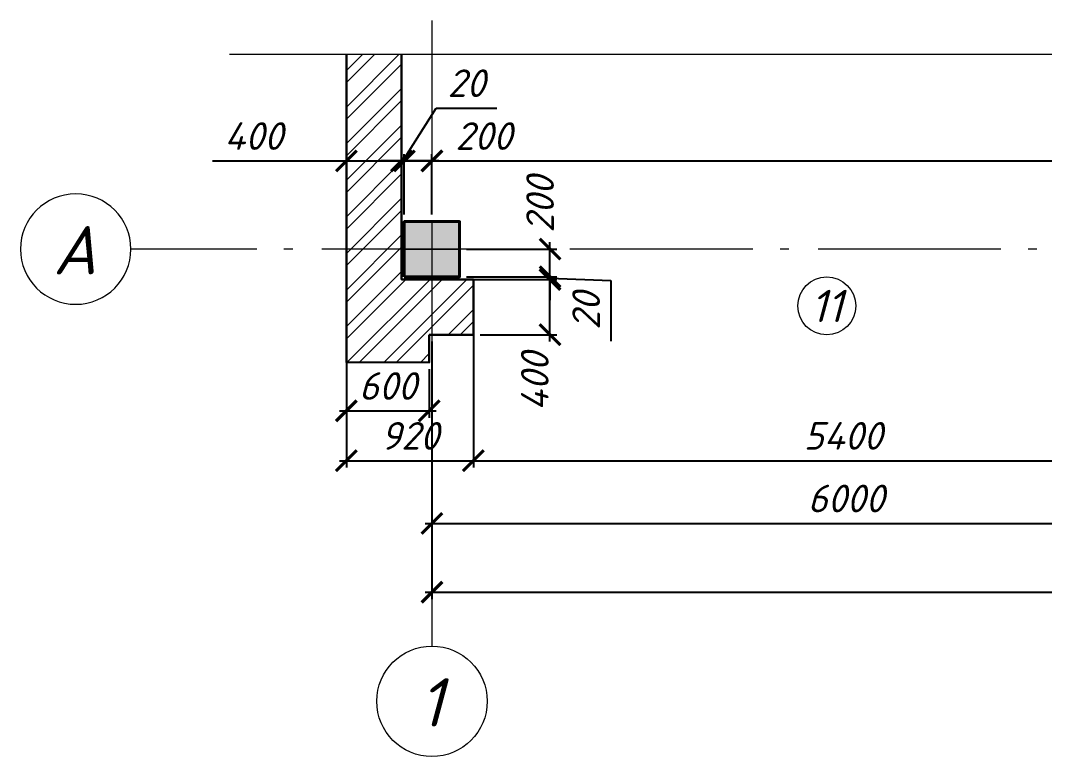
# Model space of a CAD drawing. Header units: millimetres. Extents: x -261261 to 40490, y -238222 to -44846.
# Drawn here: x -217632 to -210213, y -95787 to -90455 of the extents above; entities that cross this region are included whole.
import ezdxf
from ezdxf.enums import TextEntityAlignment as Align

# ---------------------------------------------------------------- set-up
doc = ezdxf.new("R2010")
doc.units = ezdxf.units.MM
doc.header["$MEASUREMENT"] = 0
doc.linetypes.add('Double Dashed', pattern=[1797.222233, 1325, -211.666656, 63.333344, -197.222233])
doc.layers.get('0').update_dxf_attribs({"lineweight": 5})
doc.layers.add('#Hatch', color=252, linetype='Continuous', lineweight=5, true_color=0x696969)
for name, color, linetype, lineweight in [('#Оси', 7, 'Continuous', 5), ('колонны_Ном._пера__94', 252, 'Continuous', 13), ('колонны_Ном._пера__99', 7, 'Continuous', 40), ('оси_Ном._пера__96', 7, 'Continuous', 5), ('оси_Ном._пера__97', 7, 'Continuous', 20), ('размеры', 7, 'Continuous', 5)]:
    doc.layers.add(name, color=color, linetype=linetype, lineweight=lineweight)
doc.layers.add('#стены наруж', color=7, linetype='Continuous')
doc.layers.add('колонны', color=7, linetype='Continuous')
doc.styles.add('GOST 2.304', font='isocpeui.ttf')
doc.styles.get("Standard").update_dxf_attribs({"font": 'isocpeui.ttf'})
doc.dimstyles.get("Standard").update_dxf_attribs({"dimtxt": 200, "dimasz": 150, "dimexe": 50, "dimexo": 50, "dimgap": 80, "dimtad": 1, "dimdec": 0, "dimzin": 0, "dimdsep": 46, "dimtxsty": 'Standard', "dimblk": 'ARCHTICK', "dimcen": 5, "dimdle": 50, "dimadec": 0, "dimazin": 0, "dimtfac": 1, "dimtdec": 0, "dimtofl": 0, "dimtmove": 1, "dimatfit": 3, "dimfxl": 1, "dimtolj": 1, "dimtzin": 0, "dimarcsym": 0})

# ---------------------------------------------------------------- blocks, each defined once
blk = doc.blocks.new('_ArchTick')
at = {"color": 0, "linetype": 'ByBlock', "const_width": 0.15}
blk.add_lwpolyline([(-0.5, -0.5), (0.5, 0.5)], dxfattribs=at)
blk = doc.blocks.new('*D183')
at = {"layer": 'Defpoints', "color": 0, "transparency": 16777216}
for p in [(-184751.2, -91472), (-214651.5, -91911), (-184751.2, -91891)]:
    blk.add_point(p, dxfattribs=at)
at = {"layer": 'размеры', "color": 0, "lineweight": -2, "transparency": 16777216}
for p, q in [((-214701.5, -91472), (-184701.2, -91472)), ((-214651.5, -91861), (-214651.5, -91422)), ((-184751.2, -91841), (-184751.2, -91422))]:
    blk.add_line(p, q, dxfattribs=at)
at = {"layer": 'размеры', "color": 0, "lineweight": -2, "transparency": 16777216, "xscale": 150, "yscale": 150, "zscale": 150, "rotation": 180}
blk.add_blockref('_ArchTick', (-214651.5, -91472), dxfattribs=at)
at = {"layer": 'размеры', "color": 0, "lineweight": -2, "transparency": 16777216, "xscale": 150, "yscale": 150, "zscale": 150}
blk.add_blockref('_ArchTick', (-184751.2, -91472), dxfattribs=at)
at = {"layer": 'размеры', "color": 0, "transparency": 16777216, "insert": (-199701.3, -91292), "char_height": 200, "attachment_point": 5}
blk.add_mtext('\\A1;29900', dxfattribs=at)
blk = doc.blocks.new('*D184')
at = {"layer": 'Defpoints', "color": 0, "transparency": 16777216}
for p in [(-215271.5, -92393.5), (-214351.2, -92731), (-214351.2, -93643.9)]:
    blk.add_point(p, dxfattribs=at)
at = {"layer": 'размеры', "color": 0, "lineweight": -2, "transparency": 16777216}
for p, q in [((-215271.5, -92443.5), (-215271.5, -93693.9)), ((-214351.2, -92781), (-214351.2, -93693.9)), ((-215321.5, -93643.9), (-214301.2, -93643.9))]:
    blk.add_line(p, q, dxfattribs=at)
at = {"layer": 'размеры', "color": 0, "lineweight": -2, "transparency": 16777216, "xscale": 150, "yscale": 150, "zscale": 150, "rotation": 180}
blk.add_blockref('_ArchTick', (-215271.5, -93643.9), dxfattribs=at)
at = {"layer": 'размеры', "color": 0, "lineweight": -2, "transparency": 16777216, "xscale": 150, "yscale": 150, "zscale": 150}
blk.add_blockref('_ArchTick', (-214351.2, -93643.9), dxfattribs=at)
at = {"layer": 'размеры', "color": 0, "transparency": 16777216, "insert": (-214811.3, -93463.9), "char_height": 200, "attachment_point": 5}
blk.add_mtext('\\A1;920', dxfattribs=at)
blk = doc.blocks.new('*D185')
at = {"layer": 'Defpoints', "color": 0, "transparency": 16777216}
for p in [(-208951.3, -92421), (-214351.2, -92584.4), (-208951.3, -93643.9)]:
    blk.add_point(p, dxfattribs=at)
at = {"layer": 'размеры', "color": 0, "lineweight": -2, "transparency": 16777216}
for p, q in [((-208951.3, -92471), (-208951.3, -93693.9)), ((-214351.2, -92634.4), (-214351.2, -93693.9)), ((-214401.2, -93643.9), (-208901.3, -93643.9))]:
    blk.add_line(p, q, dxfattribs=at)
at = {"layer": 'размеры', "color": 0, "lineweight": -2, "transparency": 16777216, "xscale": 150, "yscale": 150, "zscale": 150, "rotation": 180}
blk.add_blockref('_ArchTick', (-214351.2, -93643.9), dxfattribs=at)
at = {"layer": 'размеры', "color": 0, "lineweight": -2, "transparency": 16777216, "xscale": 150, "yscale": 150, "zscale": 150}
blk.add_blockref('_ArchTick', (-208951.3, -93643.9), dxfattribs=at)
at = {"layer": 'размеры', "color": 0, "transparency": 16777216, "insert": (-211672.6, -93463.9), "char_height": 200, "attachment_point": 5}
blk.add_mtext('\\A1;5400', dxfattribs=at)
blk = doc.blocks.new('Колонна_15_1', base_point=(22379, 71855.7))
at = {"layer": 'колонны_Ном._пера__94', "linetype": 'Continuous', "true_color": 0x7d7d7d}
blk.add_hatch(color=8, dxfattribs=at).paths.add_polyline_path([(22179, 71646.7), (22579, 71646.7), (22579, 72046.7), (22179, 72046.7)])
blk.add_hatch(color=8, dxfattribs=at).paths.add_polyline_path([(22179, 71646.7), (22579, 71646.7), (22579, 72046.7), (22179, 72046.7)])
at = {"layer": 'колонны_Ном._пера__99', "linetype": 'Continuous', "flags": 128}
blk.add_lwpolyline([(22179, 71646.7), (22579, 71646.7), (22579, 72046.7), (22179, 72046.7)], close=True, dxfattribs=at)
at = {"layer": 'колонны_Ном._пера__99', "color": 8, "linetype": 'Continuous', "true_color": 0x737373, "flags": 128}
blk.add_lwpolyline([(22179, 71646.7), (22579, 71646.7), (22579, 72046.7), (22179, 72046.7)], close=True, dxfattribs=at)
at = {"layer": 'оси_Ном._пера__96', "color": 253, "lineweight": 5, "true_color": 0x9c9c9c}
for points in [[(22379.3, 72046.7), (22379.3, 71646.7)], [(22379.3, 72046.7), (22379.3, 71646.7)], [(22179, 71846.7), (22579, 71846.7)], [(22179, 71846.7), (22579, 71846.7)]]:
    blk.add_lwpolyline(points, dxfattribs=at)
blk = doc.blocks.new('*D181')
at = {"layer": 'Defpoints', "color": 0, "transparency": 16777216}
for p in [(-214871.5, -91472), (-215271.5, -92111), (-214871.5, -92331)]:
    blk.add_point(p, dxfattribs=at)
at = {"layer": 'размеры', "color": 0, "lineweight": -2, "transparency": 16777216}
for p, q in [((-216240.1, -91472), (-215271.5, -91472)), ((-215321.5, -91472), (-214821.5, -91472)), ((-215271.5, -92061), (-215271.5, -91422)), ((-214871.5, -92281), (-214871.5, -91422))]:
    blk.add_line(p, q, dxfattribs=at)
at = {"layer": 'размеры', "color": 0, "lineweight": -2, "transparency": 16777216, "xscale": 150, "yscale": 150, "zscale": 150, "rotation": 180}
blk.add_blockref('_ArchTick', (-215271.5, -91472), dxfattribs=at)
at = {"layer": 'размеры', "color": 0, "lineweight": -2, "transparency": 16777216, "xscale": 150, "yscale": 150, "zscale": 150}
blk.add_blockref('_ArchTick', (-214871.5, -91472), dxfattribs=at)
at = {"layer": 'размеры', "color": 0, "transparency": 16777216, "insert": (-215942.7, -91292), "char_height": 200, "attachment_point": 5}
blk.add_mtext('\\A1;400', dxfattribs=at)
blk = doc.blocks.new('*D192')
at = {"layer": 'Defpoints', "color": 0, "transparency": 16777216}
for p in [(-214851.5, -91472), (-214851.5, -91911), (-214651.5, -91911)]:
    blk.add_point(p, dxfattribs=at)
at = {"layer": 'размеры', "color": 0, "lineweight": -2, "transparency": 16777216}
for p, q in [((-214601.5, -91472), (-214901.5, -91472)), ((-214851.5, -91861), (-214851.5, -91422)), ((-214651.5, -91861), (-214651.5, -91422))]:
    blk.add_line(p, q, dxfattribs=at)
at = {"layer": 'размеры', "color": 0, "lineweight": -2, "transparency": 16777216, "xscale": 150, "yscale": 150, "zscale": 150, "rotation": 180}
blk.add_blockref('_ArchTick', (-214851.5, -91472), dxfattribs=at)
at = {"layer": 'размеры', "color": 0, "lineweight": -2, "transparency": 16777216, "xscale": 150, "yscale": 150, "zscale": 150}
blk.add_blockref('_ArchTick', (-214651.5, -91472), dxfattribs=at)
at = {"layer": 'размеры', "color": 0, "transparency": 16777216, "insert": (-214276.2, -91292), "char_height": 200, "attachment_point": 5}
blk.add_mtext('\\A1;200', dxfattribs=at)
blk = doc.blocks.new('*D193')
at = {"layer": 'Defpoints', "color": 0, "transparency": 16777216}
for p in [(-214871.5, -91472), (-214871.5, -91858.5), (-214851.5, -91911)]:
    blk.add_point(p, dxfattribs=at)
at = {"layer": 'размеры', "color": 0, "lineweight": -2, "transparency": 16777216}
for p, q in [((-214861.5, -91472), (-214621.8, -91089)), ((-214621.8, -91089), (-214181.9, -91089)), ((-214871.5, -91472), (-215021.5, -91472)), ((-214871.5, -91808.5), (-214871.5, -91422)), ((-214851.5, -91472), (-214871.5, -91472)), ((-214851.5, -91861), (-214851.5, -91422)), ((-214851.5, -91472), (-214701.5, -91472))]:
    blk.add_line(p, q, dxfattribs=at)
at = {"layer": 'размеры', "color": 0, "lineweight": -2, "transparency": 16777216, "xscale": 150, "yscale": 150, "zscale": 150}
blk.add_blockref('_ArchTick', (-214871.5, -91472), dxfattribs=at)
at = {"layer": 'размеры', "color": 0, "lineweight": -2, "transparency": 16777216, "xscale": 150, "yscale": 150, "zscale": 150, "rotation": 180}
blk.add_blockref('_ArchTick', (-214851.5, -91472), dxfattribs=at)
at = {"layer": 'размеры', "color": 0, "transparency": 16777216, "insert": (-214401.8, -90909), "char_height": 200, "attachment_point": 5}
blk.add_mtext('\\A1;20', dxfattribs=at)
blk = doc.blocks.new('*D194')
at = {"layer": 'Defpoints', "color": 0, "transparency": 16777216}
for p in [(-214451.5, -92331), (-213796, -92331), (-214351.2, -92731)]:
    blk.add_point(p, dxfattribs=at)
at = {"layer": 'размеры', "color": 0, "lineweight": -2, "transparency": 16777216}
for p, q in [((-213796, -92781), (-213796, -92281)), ((-214401.5, -92331), (-213746, -92331)), ((-214301.2, -92731), (-213746, -92731))]:
    blk.add_line(p, q, dxfattribs=at)
at = {"layer": 'размеры', "color": 0, "lineweight": -2, "transparency": 16777216, "xscale": 150, "yscale": 150, "zscale": 150}
for p, rotation in [((-213796, -92331), 90), ((-213796, -92731), 270)]:
    blk.add_blockref('_ArchTick', p, dxfattribs=dict(at, rotation=rotation))
at = {"layer": 'размеры', "color": 0, "transparency": 16777216, "insert": (-213906, -93071.2), "char_height": 200, "attachment_point": 5, "rotation": 90}
blk.add_mtext('\\A1;400', dxfattribs=at)
blk = doc.blocks.new('*D195')
at = {"layer": 'Defpoints', "color": 0, "transparency": 16777216}
for p in [(-214451.5, -92111), (-213796, -92111), (-214451.5, -92311)]:
    blk.add_point(p, dxfattribs=at)
at = {"layer": 'размеры', "color": 0, "lineweight": -2, "transparency": 16777216}
for p, q in [((-213796, -92361), (-213796, -92061)), ((-214401.5, -92111), (-213746, -92111)), ((-214401.5, -92311), (-213746, -92311))]:
    blk.add_line(p, q, dxfattribs=at)
at = {"layer": 'размеры', "color": 0, "lineweight": -2, "transparency": 16777216, "xscale": 150, "yscale": 150, "zscale": 150}
for p, rotation in [((-213796, -92111), 90), ((-213796, -92311), 270)]:
    blk.add_blockref('_ArchTick', p, dxfattribs=dict(at, rotation=rotation))
at = {"layer": 'размеры', "color": 0, "transparency": 16777216, "insert": (-213867.7, -91786.8), "char_height": 200, "attachment_point": 5, "rotation": 90}
blk.add_mtext('\\A1;200', dxfattribs=at)
blk = doc.blocks.new('*U201')
at = {"color": 0, "linetype": 'ByBlock', "lineweight": -2}
blk.add_line((206.177, 0), (103.713, 0), dxfattribs=at)
blk = doc.blocks.new('*D202')
at = {"layer": 'Defpoints', "color": 0, "transparency": 16777216}
for p in [(-214651.2, -92731.5), (-208651.2, -92931), (-208651.2, -94097.7)]:
    blk.add_point(p, dxfattribs=at)
at = {"layer": 'размеры', "color": 0, "lineweight": -2, "transparency": 16777216}
for p, q in [((-214651.2, -92781.5), (-214651.2, -94147.7)), ((-208651.2, -92981), (-208651.2, -94147.7)), ((-214701.2, -94097.7), (-208601.2, -94097.7))]:
    blk.add_line(p, q, dxfattribs=at)
at = {"layer": 'размеры', "color": 0, "lineweight": -2, "transparency": 16777216, "xscale": 150, "yscale": 150, "zscale": 150, "rotation": 180}
blk.add_blockref('_ArchTick', (-214651.2, -94097.7), dxfattribs=at)
at = {"layer": 'размеры', "color": 0, "lineweight": -2, "transparency": 16777216, "xscale": 150, "yscale": 150, "zscale": 150}
blk.add_blockref('_ArchTick', (-208651.2, -94097.7), dxfattribs=at)
at = {"layer": 'размеры', "color": 0, "transparency": 16777216, "insert": (-211651.2, -93917.7), "char_height": 200, "attachment_point": 5}
blk.add_mtext('\\A1;6000', dxfattribs=at)
blk = doc.blocks.new('*D207')
at = {"layer": 'Defpoints', "color": 0, "transparency": 16777216}
for p in [(-214651.2, -92731.5), (-184651.2, -93643.9), (-184651.2, -94596.5)]:
    blk.add_point(p, dxfattribs=at)
at = {"layer": 'размеры', "color": 0, "lineweight": -2, "transparency": 16777216}
for p, q in [((-214651.2, -92781.5), (-214651.2, -94646.5)), ((-184651.2, -93693.9), (-184651.2, -94646.5)), ((-214701.2, -94596.5), (-184601.2, -94596.5))]:
    blk.add_line(p, q, dxfattribs=at)
at = {"layer": 'размеры', "color": 0, "lineweight": -2, "transparency": 16777216, "xscale": 150, "yscale": 150, "zscale": 150, "rotation": 180}
blk.add_blockref('_ArchTick', (-214651.2, -94596.5), dxfattribs=at)
at = {"layer": 'размеры', "color": 0, "lineweight": -2, "transparency": 16777216, "xscale": 150, "yscale": 150, "zscale": 150}
blk.add_blockref('_ArchTick', (-184651.2, -94596.5), dxfattribs=at)
at = {"layer": 'размеры', "color": 0, "transparency": 16777216, "insert": (-199651.2, -94416.5), "char_height": 200, "attachment_point": 5}
blk.add_mtext('\\A1;30000', dxfattribs=at)
blk = doc.blocks.new('*U225')
at = {"color": 0, "linetype": 'ByBlock', "lineweight": -2}
blk.add_circle((0, 0), 6, dxfattribs=at)
blk.add_attdef('Узел', text='', height=4, dxfattribs=at).set_placement((0, 0), align=Align.MIDDLE_CENTER)
blk = doc.blocks.new('*D274')
at = {"layer": 'Defpoints', "color": 0, "transparency": 16777216}
for p in [(-214451.5, -92311), (-214351.2, -92331), (-213796, -92331)]:
    blk.add_point(p, dxfattribs=at)
at = {"layer": 'размеры', "color": 0, "lineweight": -2, "transparency": 16777216}
for p, q in [((-213796, -92311), (-213796, -92161)), ((-214401.5, -92311), (-213746, -92311)), ((-214301.2, -92331), (-213746, -92331)), ((-213796, -92311), (-213796, -92331)), ((-213796, -92321), (-213354, -92339.1)), ((-213796, -92331), (-213796, -92481)), ((-213354, -92339.1), (-213354, -92779))]:
    blk.add_line(p, q, dxfattribs=at)
at = {"layer": 'размеры', "color": 0, "lineweight": -2, "transparency": 16777216, "xscale": 150, "yscale": 150, "zscale": 150}
for p, rotation in [((-213796, -92311), 270), ((-213796, -92331), 90)]:
    blk.add_blockref('_ArchTick', p, dxfattribs=dict(at, rotation=rotation))
at = {"layer": 'размеры', "color": 0, "transparency": 16777216, "insert": (-213534, -92559.1), "char_height": 200, "attachment_point": 5, "rotation": 90}
blk.add_mtext('\\A1;20', dxfattribs=at)
blk = doc.blocks.new('*D275')
at = {"layer": 'Defpoints', "color": 0, "transparency": 16777216}
for p in [(-215271.5, -92931), (-214671.2, -92931.6), (-214671.2, -93282.6)]:
    blk.add_point(p, dxfattribs=at)
at = {"layer": 'размеры', "color": 0, "lineweight": -2, "transparency": 16777216}
for p, q in [((-215271.5, -92981), (-215271.5, -93332.6)), ((-214671.2, -92981.6), (-214671.2, -93332.6)), ((-215321.5, -93282.6), (-214621.2, -93282.6))]:
    blk.add_line(p, q, dxfattribs=at)
at = {"layer": 'размеры', "color": 0, "lineweight": -2, "transparency": 16777216, "xscale": 150, "yscale": 150, "zscale": 150, "rotation": 180}
blk.add_blockref('_ArchTick', (-215271.5, -93282.6), dxfattribs=at)
at = {"layer": 'размеры', "color": 0, "lineweight": -2, "transparency": 16777216, "xscale": 150, "yscale": 150, "zscale": 150}
blk.add_blockref('_ArchTick', (-214671.2, -93282.6), dxfattribs=at)
at = {"layer": 'размеры', "color": 0, "transparency": 16777216, "insert": (-214971.3, -93102.6), "char_height": 200, "attachment_point": 5}
blk.add_mtext('\\A1;600', dxfattribs=at)

msp = doc.modelspace()

# ---------------------------------------------------------------- hatches: boundary and pattern name
at = {"layer": '#Hatch'}
h = msp.add_hatch(dxfattribs=at)
h.set_pattern_fill('ANSI32', color=256, scale=500)
h.set_pattern_definition([(45, (0, -12900.65), (-132.58252, 132.58252), []), (45, (88.39, -12900.65), (-132.58252, 132.58252), [])])
h.paths.add_polyline_path([(-214651.2, -92331), (-214871.5, -92331), (-214871.5, -92111), (-215271.5, -92111), (-215271.5, -92931), (-214671.2, -92931.6)])
h.paths.add_polyline_path([(-214351.2, -92331), (-214651.2, -92331), (-214671.2, -92931.6), (-214671.2, -92731.6), (-214351.2, -92731)])
h.paths.add_polyline_path([(-214871.5, -90698), (-215271.5, -90698), (-215271.5, -92111), (-214871.5, -92111)])

# ---------------------------------------------------------------- linework, layer by layer
at = {"layer": '#стены наруж', "lineweight": 30}
for points in [[(-215271.5, -92731), (-215271.5, -90698)], [(-214871.5, -90698), (-214871.5, -92331), (-214351.2, -92331), (-214351.2, -92731), (-214671.2, -92731.6)], [(-215271.5, -92731), (-215271.5, -92931), (-214671.2, -92931.6), (-214671.2, -92731.6)]]:
    msp.add_lwpolyline(points, dxfattribs=at)
at = {"layer": 'оси_Ном._пера__96', "linetype": 'Double Dashed', "lineweight": 5}
for p, q in [((-214651.2, -90454.7), (-214651.2, -94206.1)), ((-183570.6, -92111), (-216832.4, -92111)), ((-214651.2, -94206.1), (-214651.2, -94987))]:
    msp.add_line(p, q, dxfattribs=at)
at = {"layer": 'оси_Ном._пера__96', "linetype": 'Double Dashed'}
msp.add_point((-214651.2, -94206.1), dxfattribs=at)
msp.add_point((-214651.2, -94206.1), dxfattribs=at)
at = {"layer": 'оси_Ном._пера__97', "linetype": 'Continuous'}
for centre, major_axis, start_param, end_param in [((-217232.4, -92111), (-282.8, 282.8), 0.785398, 7.068583), ((-214651.2, -95387), (282.8, 282.8), 3.926991, 10.210176)]:
    msp.add_ellipse(centre, major_axis=major_axis, ratio=1, start_param=start_param, end_param=end_param, dxfattribs=at)

# ---------------------------------------------------------------- block references
at = {"xscale": -160, "yscale": 160, "zscale": 160}
msp.add_blockref('*U201', (-183130.2, -90698), dxfattribs=at)
at = {"layer": 'колонны'}
msp.add_blockref('Колонна_15_1', (-214651.5, -92102.1), dxfattribs=at)
at = {"layer": 'размеры'}
ref = msp.add_blockref('*U225', (-211790.6, -92522.5), dxfattribs=dict(at, xscale=35, yscale=35, zscale=35))
ref.add_attrib('Узел', '11', dxfattribs={"layer": '0', "color": 0, "linetype": 'ByBlock', "lineweight": -2, "height": 233.33}).set_placement((-211790.6, -92522.5), align=Align.MIDDLE_CENTER)

# ---------------------------------------------------------------- texts
at = {"layer": '#Оси', "linetype": 'Continuous', "ltscale": 100, "style": 'GOST 2.304'}
for s, p in [('А', (-217239.4, -92118.7)), ('1', (-214658.1, -95394.6))]:
    msp.add_text(s, height=350, dxfattribs=at).set_placement(p, align=Align.MIDDLE_CENTER)

# ---------------------------------------------------------------- dimensions: what is measured, and where the dimension line sits
at = {"layer": 'размеры'}
for base, p1, p2, picture, middle in [((-214871.5, -91472), (-214851.5, -91911), (-214871.5, -91858.5), '*D193', (-214541.8, -91089)), ((-214871.5, -91472), (-215271.5, -92111), (-214871.5, -92331), '*D181', (-215942.7, -91421.9)), ((-214851.5, -91472), (-214651.5, -91911), (-214851.5, -91911), '*D192', (-214276.2, -91472)), ((-184751.2, -91472), (-214651.5, -91911), (-184751.2, -91891), '*D183', (-199701.3, -91472)), ((-214351.2, -93643.9), (-215271.5, -92393.5), (-214351.2, -92731), '*D184', (-214811.3, -93643.9)), ((-208951.3, -93643.9), (-214351.2, -92584.4), (-208951.3, -92421), '*D185', (-211672.6, -93643.9))]:
    dim = msp.add_linear_dim(base=base, p1=p1, p2=p2, dimstyle='Standard', dxfattribs=at)
    dim.commit()
    dim.dimension.update_dxf_attribs({"geometry": picture, "text_midpoint": middle, "dimtype": 160})
for base, p1, p2, picture, middle in [((-213796, -92111), (-214451.5, -92311), (-214451.5, -92111), '*D195', (-213687.7, -91786.8)), ((-213796, -92331), (-214451.5, -92311), (-214351.2, -92331), '*D274', (-213354, -92419.1)), ((-213796, -92331), (-214351.2, -92731), (-214451.5, -92331), '*D194', (-213726, -93071.2))]:
    dim = msp.add_linear_dim(base=base, p1=p1, p2=p2, angle=90, dimstyle='Standard', dxfattribs=at)
    dim.commit()
    dim.dimension.update_dxf_attribs({"geometry": picture, "text_midpoint": middle, "dimtype": 160})
for base, p1, p2, picture, middle in [((-208651.2, -94097.7), (-214651.2, -92731.5), (-208651.2, -92931), '*D202', (-211651.2, -93917.7)), ((-184651.2, -94596.5), (-214651.2, -92731.5), (-184651.2, -93643.9), '*D207', (-199651.2, -94416.5)), ((-214671.2, -93282.6), (-215271.5, -92931), (-214671.2, -92931.6), '*D275', (-214971.3, -93102.6))]:
    dim = msp.add_linear_dim(base=base, p1=p1, p2=p2, dimstyle='Standard', dxfattribs=at)
    dim.commit()
    dim.dimension.update_dxf_attribs({"geometry": picture, "text_midpoint": middle})

doc.saveas('drawing.dxf')
